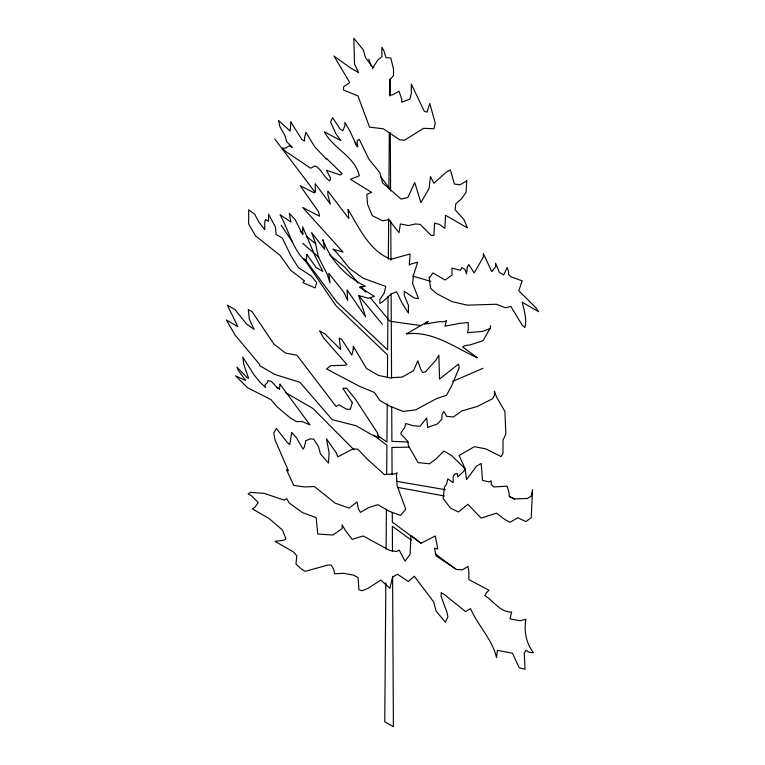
<?xml version="1.0" encoding="UTF-8"?>
<svg xmlns="http://www.w3.org/2000/svg" width="765" height="765" viewBox="0 0 765 765"><rect width="100%" height="100%" fill="white"/><g stroke="black" fill="none" stroke-linecap="round" stroke-linejoin="round"><path stroke-width="1.15" d="M385.837 582.873L384.766 721.768L393.401 726.75L392.608 576.38M386.096 549.26L386.411 509.021M386.679 474.472L386.908 445.211L373.588 435.142M387.224 403.872L386.927 442.007L377.231 435.285M387.425 377.652L387.606 355.017L335.787 305.445L303.81 258.541M388.056 296.265L387.645 349.968L336.935 302.165L304.967 259.259M388.343 259.268L388.658 218.694M388.888 188.859L389.318 132.775M389.605 95.778L389.691 85.039M489.983 328.625L482.256 331.455L467.501 332.679L468.209 329.839L468.209 322.534L459.775 323.346L445.029 326.186L446.435 320.506L444.331 321.73L438.708 321.73L424.661 324.159L428.171 321.319L406.397 333.894C432.407 330.49 454.764 347.54 477.341 357.819L462.586 346.87L464.699 345.656L470.312 344.843L482.954 340.788L489.983 328.625L490.681 325.785M421.018 543.246L435.285 535.978L437.8 549.06L434.444 548.094L436.117 555.849L456.265 569.418L462.137 569.896L468.008 566.511L468.849 571.837L468.849 579.593L488.988 590.245L486.473 592.674L484.79 595.581C493.655 600.936 500.291 612.535 511.651 612.048L509.968 618.837L520.037 620.769L525.918 619.315C523.824 631.106 526.062 643.298 533.473 652.755L529.275 652.268L525.918 650.327L524.235 653.234L525.077 669.222L519.206 667.769L512.493 653.234L497.384 650.327L496.542 657.594C492.163 639.1 477.972 625.722 470.532 608.663L465.493 611.57L444.513 594.606L441.156 592.674L441.156 596.547L447.028 612.535L447.869 616.896L445.354 622.222L436.117 611.082L433.602 601.873L414.305 576.198L408.424 581.524L397.513 574.257L392.483 577.164L389.959 588.314L380.731 580.071L368.147 588.314L362.266 590.733L358.909 589.767L358.077 577.652L353.879 575.232L343.81 573.291L334.573 573.779L333.741 569.418L331.216 565.058L327.86 565.058L305.206 571.35L301.85 569.418L295.969 564.082L296.81 555.849L293.454 551.976L274.989 541.314L283.385 540.348L285.9 538.895L282.543 530.174L269.117 518.536L252.335 508.849L254.85 507.396L258.207 502.548L251.494 495.768L248.137 493.827L250.652 492.373L264.078 493.349L284.226 500.128L286.741 498.675L289.256 503.035L302.682 512.722L316.117 517.57L317.791 534.047L332.899 535.012L342.127 528.711L342.127 524.838L345.484 530.652L352.196 539.373L363.107 535.978L389.959 550.523L396.681 551.489L399.196 550.035L405.068 561.175L410.107 554.395L410.948 535.5L421.018 543.246L392.33 522.103L392.273 512.579M452.746 381.362L483.031 368.3M409.476 447.152L391.938 447.439L392.072 474.635M408.233 441.998L391.9 441.367L391.718 406.808M421.295 325.622L389.892 321.262L370.241 297.575M396.739 481.348L445.373 489.705M397.953 487.448L444.465 496.007M358.67 295.52L368.443 298.283L374.439 296.361L359.34 287.133L365.335 286.234C346.086 276.777 330.145 260.024 322.935 239.703L324.714 249.447L311.613 232.656L315.161 242.142L318.336 256.801L327.171 274.205L330.04 282.849L328.759 273.287L343.887 292.316L347.702 300.396L347.071 289.925L365.689 317.035L358.67 295.52L382.395 324.226M412.603 276.05L430.772 281.367M509.49 496.322L514.644 499.296M276.595 387.473L279.617 389.213M285.661 392.703L312.856 408.405L353.927 449.753M411.379 540.195L392.349 526.253L392.483 551.316M435.285 553.908L455.328 568.749M300.301 231.422L303.055 233.631M306.727 236.576L315.907 243.949M329.677 254.994L345.283 267.521L358.135 283.002M302.682 243.327L318.957 257.327M361.166 286.646L365.699 292.115M355.008 142.787L357.857 146.555M380.635 176.667L389.892 188.898M274.788 139.01L315.017 192.225M281.099 225.216L292.469 241.893M368.854 59.182L371.073 65.981M389.997 79.044L390.083 95.73M390.284 132.68L390.59 191.078M390.743 220.875L390.953 260.205M391.125 293.578L391.575 378.197M532.545 490.021L531.206 517.752L525.871 521.606L517.867 517.752L509.863 522.371L504.527 519.292L496.523 513.133L481.175 518.135L467.836 504.278L458.503 511.976L450.499 508.123L443.155 498.493L444.494 486.942L446.492 484.245L447.831 478.861L453.167 482.705L453.167 476.547L454.496 474.233L457.164 473.468L457.833 476.93L463.839 471.154L465.168 468.84L459.124 455.491L474.386 446.674L485.832 448.883L501.094 456.59L503.007 453.282L503.007 440.066L505.866 434.013L504.91 411.427L496.332 396.557L494.419 391.049L494.419 395.457L492.517 398.766L477.255 406.473L461.993 410.882L453.406 416.935L446.731 416.389L443.863 411.427L441.96 414.735L441.96 419.144L437.188 424.097L427.654 427.406L426.698 418.034L420.023 426.296L413.339 425.751L405.708 423.542L404.762 427.406L400.946 432.904L400.946 434.013L407.621 441.166L408.577 446.129L418.111 462.643L429.557 463.753L436.232 458.79L443.863 451.082L451.493 455.491L465.168 468.84L466.507 479.626L476.509 466.143L481.175 463.456L482.514 480.401L489.189 481.94L491.187 480.783L491.187 484.637L493.855 486.942L507.195 486.177L509.194 493.492L509.194 496.571L514.529 498.885L527.209 498.493L531.206 496.189L532.545 490.021M390.102 79.742L389.414 95.147L392.837 94.755L398.995 91.198L401.73 99.106L401.73 102.261L409.944 99.106L411.312 93.569L411.312 84.083L424.317 111.355L427.061 112.139L429.796 103.447L435.266 123.203L433.898 128.74L423.638 128.338L404.475 140.196L399.684 139.804L383.255 128.74L369.572 127.162L357.934 95.941L343.561 90.012L343.561 86.856L349.72 82.505L333.98 56.036L350.399 67.884L358.613 72.627L354.511 63.935L353.822 38.25L363.404 50.108L365.46 57.614L372.985 67.492L372.306 68.678L377.776 59.986L381.888 56.82L381.888 47.334L383.944 50.892L385.99 57.614L390.781 58.006L393.526 69.07L393.526 75.391L390.102 79.742M466.755 180.894L466.067 192.359L461.276 199.072L455.806 203.815L455.118 209.744L464.02 219.622L467.434 227.922L445.536 215.271L444.848 228.314L439.378 224.365L434.587 223.179L433.898 235.429L431.164 235.429L420.215 224.365L415.424 223.973L408.577 225.551L400.363 223.973L398.995 232.665L388.735 219.622L382.567 220.808L372.306 215.673L367.516 204.207L366.827 194.329L371.618 192.359L350.399 179.316L359.301 175.759C354.903 156.194 333.291 148.812 324.398 131.896L340.817 140.597L336.026 133.875L330.557 122.017L332.612 117.676L340.138 129.132L342.873 130.719L344.929 125.575L344.929 122.419L349.72 130.71L357.245 146.918L357.245 140.597L359.301 139.412L368.883 159.168L379.832 172.603L382.567 182.873L401.051 199.072L407.898 197.494L414.735 182.481L420.893 202.629L429.108 188.41L430.475 176.552L433.898 183.265L446.225 172.202L450.327 169.83L454.429 184.059L459.908 184.853L466.755 180.894M280.009 384.164L279.531 388.907L277.112 387.511L271.307 381.372L267.932 380.54L267.444 382.49L265.025 384.996L265.512 387.511L259.718 381.926L253.913 374.678L242.801 357.102L243.767 364.35L248.596 378.302L246.665 377.183L236.997 367.143L237.963 369.935L245.699 380.54L235.553 375.797L247.63 387.788L270.829 399.512L277.59 407.324L290.643 418.206L296.438 421.553L302.242 421.553L309.978 424.9L280.009 384.164M413.463 275.314L412.622 283.547L418.493 298.57L414.305 298.082L404.226 291.302L404.226 295.175L408.424 305.35L408.424 313.105L401.711 302.443L396.681 291.781L391.642 293.722L382.414 301.955L379.889 303.409L379.889 299.536L384.087 293.234L385.77 286.454L363.107 278.221L349.682 268.525L336.256 252.048L332.899 249.141L342.969 252.048L302.682 207.478L319.474 216.199L318.632 211.838L300.167 185.675L314.434 192.943L315.276 191.489L315.276 183.734L330.375 204.083L327.86 194.884L327.86 191.001L348.84 218.618L347.999 209.419C359.32 228.104 369.199 250.604 390.8 259.316L410.107 253.99L409.265 265.13L411.78 263.676L417.661 262.223L413.463 275.314M290.863 122.017L290.174 131.111L278.536 120.44L279.914 126.761L284.704 135.061L286.751 141.783L292.23 147.31L289.495 145.733L285.383 148.104L282.648 148.104L285.383 151.26L310.705 168.252L314.817 165.881C321.769 168.759 323.499 177.547 329.868 180.894L330.557 178.13L326.445 170.232L340.138 174.975L342.194 173.789L326.445 158.374L326.445 159.168L314.817 146.918L305.914 132.297L304.547 137.824L304.547 140.989L301.812 139.412L290.863 122.017M306.88 254.477L306.038 261.745C292.268 249.189 288.969 230.38 280.028 214.745L290.939 222.013L289.256 213.292L295.137 219.593L302.682 234.606L302.682 226.861L315.276 256.409L322.83 271.432L316.117 267.559L306.88 254.477M291.742 432.646L289.744 444.58L287.066 442.275L276.395 428.41L273.727 433.028L275.065 439.961L288.405 470.771L286.406 469.614L293.741 485.402L304.413 486.942L314.415 486.559L335.099 503.121L349.108 508.123L357.112 501.964L358.441 508.897L360.449 512.359L368.453 507.74L377.786 504.661L389.127 511.211L400.468 515.447L405.804 509.28L397.131 485.785L396.461 475.39L397.131 472.694L395.132 473.851L384.46 474.625L367.783 459.602L357.781 449.208L353.105 448.816L337.767 456.906L336.428 453.052L326.426 438.804L329.093 452.67L328.424 463.064L320.42 453.827L318.422 446.511L313.755 439.186L310.418 438.804L305.751 440.736L304.413 446.894L303.083 449.208L296.409 437.647L291.742 432.646M467.291 267.195L466.535 273.822L465.005 269.404L461.945 267.645L460.415 270.284L452.01 268.085L452.01 275.142L445.125 280L432.894 272.933L429.834 277.351L429.069 276.911L430.599 288.386L436.719 293.684L452.01 301.62L467.291 305.159L496.342 304.269L505.512 307.798L510.867 306.478L522.189 325.125L524.924 327.497C527.037 319.101 524.149 310.361 522.189 302.204L538.617 311.69L535.883 307.74L518.766 290.748L522.189 280.87L511.24 276.92L508.505 274.549L508.505 271.384L507.138 267.434L503.714 274.941L499.402 272.493L495.577 263.227L495.577 266.755L491.761 271.613L483.346 253.521L483.346 257.05L474.176 272.933L468.821 264.547L467.291 267.195M265.484 219.536L264.728 222.625L264.728 229.691L258.608 221.745L254.783 214.248L248.673 209.83L248.673 223.954L255.548 235.869L280.009 255.29L290.71 270.294L304.47 280.889L302.94 282.648L315.18 287.946L316.7 282.648L311.355 276.031L298.36 267.645L290.71 255.29L282.304 238.078L276.194 234.549L275.429 227.042L268.544 214.248L268.544 221.305L265.484 219.536M353.239 349.481L351.843 355.151L342.012 339.756L339.211 338.14L340.616 349.481L325.173 334.085L319.56 330.843L323.767 338.14L346.928 364.475L345.522 365.278L330.786 365.689L326.579 368.931L359.56 386.344L374.295 392.426L379.909 400.525L389.031 405.794L403.069 411.465L415.691 409.849L436.748 398.498L446.569 395.256L452.182 384.728L459.201 367.707L458.503 364.064L439.55 379.058L438.852 355.151L436.04 360.009L425.522 371.761L422.71 372.574L420.607 368.931L417.805 360.822L413.588 370.547L402.361 377.03L389.729 377.843L378.503 375.405L366.578 368.52L353.239 346.239L353.239 349.481M352.292 402.62L350.389 409.227L346.574 409.227L338.943 404.819L336.074 406.473L296.973 355.256L285.527 353.057L274.08 344.24L252.134 311.747L248.319 309.548L249.275 318.909L254.047 329.371L246.416 323.863L234.97 309.548L227.339 305.139L237.829 326.617L226.383 320.009L234.97 334.879L259.765 364.618L259.765 365.718L275.027 374.534L299.832 382.242L332.259 419.689L356.108 425.751L371.369 434.558L379 437.867L377.097 432.359L355.151 398.766L346.574 388.304L342.758 388.304L352.292 402.62"/></g></svg>
